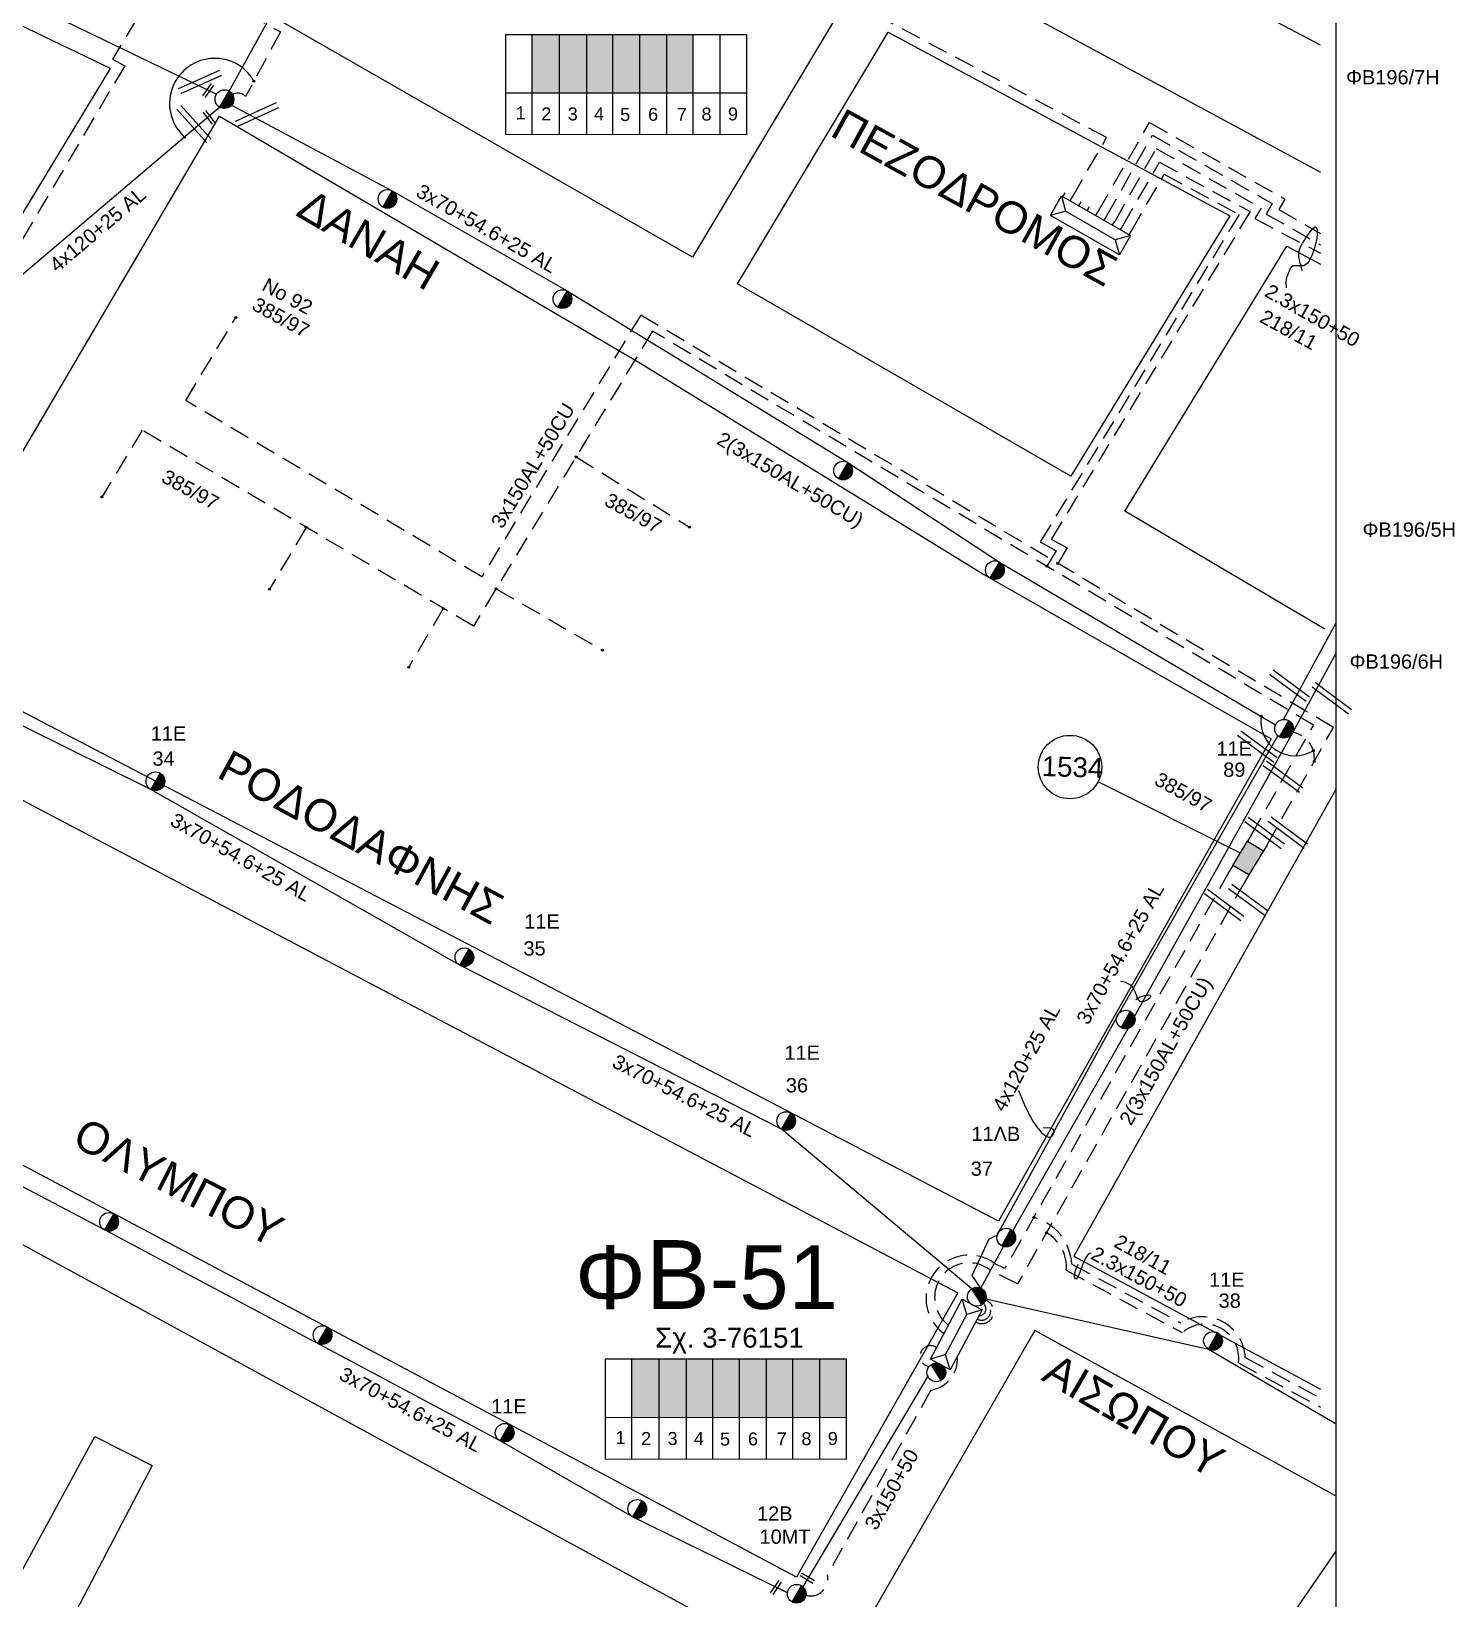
# Model space of a CAD drawing. Header units: millimetres. Extents: x 1138 to 9186, y 1584 to 2927.
# Drawn here: x 8865.3 to 9043.1, y 2608.4 to 2805.9 of the extents above; entities that cross this region are included whole.
import ezdxf
from ezdxf.enums import TextEntityAlignment as Align

# ---------------------------------------------------------------- set-up
doc = ezdxf.new("R2010")
doc.units = ezdxf.units.MM
doc.linetypes.add('DASHED', pattern=[19.05, 12.7, -6.35])
for name, color, linetype, lineweight in [('3x150+50', 7, 'Continuous', 30), ('3x150AL+50CU', 7, 'Continuous', 30), ('3x70+54.6+25 AL', 7, 'SYN_LINE', 30), ('4x120+25 AL', 7, 'SYN_LINE', 30), ('Υπόβαθρο ΔΕΗ', 7, 'Continuous', 30)]:
    doc.layers.add(name, color=color, linetype=linetype, lineweight=lineweight)
for name, color, linetype in [('Link Box 4 Διευθύνσεων', 7, 'Continuous'), ('Pillar OTE', 7, 'Continuous'), ('TEXT ΚΑΛΩΔΙΩΝ', 7, 'Continuous'), ('Άγνωστα', 7, 'Continuous'), ('Καλώδια ΧΤ   3x150AL+50CU', 7, 'DASHED'), ('Μηχανική τομή', 7, 'Continuous'), ('Στύλος ΦΜ', 7, 'Continuous'), ('Στύλος ΦΜ @ 1', 7, 'Continuous'), ('Συνδέσεις', 7, 'Continuous'), ('Τομή', 7, 'Continuous'), ('Υποσταθμός εναέριος 2 στύλων', 7, 'Continuous'), ('Υποσταθμός πόλεως', 7, 'Continuous')]:
    doc.layers.add(name, color=color, linetype=linetype)
doc.styles.add('arial', font='arial.ttf')
doc.styles.get("Standard").update_dxf_attribs({"font": 'arial.ttf'})
doc.linetypes.add('SYN_LINE', pattern='A,0.5,-0.0001,["/\\/\\/\\/",Standard,S=0.1,R=0,X=0,Y=-0.05],-0.25', length=0.7501)

# ---------------------------------------------------------------- blocks, each defined once
blk = doc.blocks.new('ΥΠΑΡΧΩΝ ΤΣΙΜΕΝΤΕΝΙΟΣ ΣΤΥΛΟΣ')
at = {"layer": 'Στύλος ΦΜ'}
blk.add_hatch(color=7, dxfattribs=at).paths.add_polyline_path([(-1.29, -2.28, 0.574793), (2.62, 0, 0.268822), (1.3, 2.27)])
at = {"layer": 'Στύλος ΦΜ', "color": 7}
blk.add_line((-1.29, -2.28), (1.3, 2.27), dxfattribs=at)
blk.add_circle((0, 0), 2.62, dxfattribs=at)
at = {"layer": 'Στύλος ΦΜ', "flags": 4}
for tag, p in [('ΑΡΙΘΜΟΣ', (-4.68, 8.05)), ('ΤΥΠΟΣ', (-4.91, 3.03))]:
    blk.add_attdef(tag, p, '', height=4, dxfattribs=at)
blk = doc.blocks.new('ΥΠΟΣΤΑΘΜΟΣ ΕΝΑΕΡΙΟΣ ΕΠΙ 2 ΣΤΥΛΩΝ')
at = {"layer": 'Υποσταθμός εναέριος 2 στύλων', "linetype": 'Continuous'}
for points in [[(-11.97, -2.11, 0.574793), (-8.45, -0.07, 0.268822), (-9.64, 1.98)], [(9.68, -2.15, 0.574793), (13.19, -0.1, 0.268822), (12.01, 1.95)]]:
    blk.add_hatch(color=256, dxfattribs=at).paths.add_polyline_path(points)
for p, q in [((-11.97, -2.11), (-9.64, 1.98)), ((9.68, -2.15), (12.01, 1.95))]:
    blk.add_line(p, q, dxfattribs=at)
for centre in [(-10.81, -0.07), (10.84, -0.1)]:
    blk.add_circle(centre, 2.36, dxfattribs=at)
at = {"layer": 'Υποσταθμός πόλεως', "linetype": 'Continuous', "ltscale": 40}
blk.add_lwpolyline([(-8.57, 2.82), (8.57, 2.82), (8.57, -2.82), (-8.57, -2.82)], close=True, dxfattribs=at)
for points in [[(-5.75, 0), (-8.57, 2.82)], [(-8.57, -2.82), (-5.75, 0)], [(-5.75, 0), (5.75, 0)], [(5.75, 0), (8.57, 2.82)], [(8.57, -2.82), (5.75, 0)]]:
    blk.add_lwpolyline(points, dxfattribs=at)
at = {"layer": 'Υποσταθμός εναέριος 2 στύλων', "ltscale": 40, "flags": 1}
for tag, p in [('ΜΕΤΑΣΧΗΜΑΤΙΣΜΟΣ', (14.09, 2.51)), ('ΙΣΧΥΣ', (14.07, -0.28)), ('ΑΡΙΘΜΟΣ', (14.19, -3))]:
    blk.add_attdef(tag, p, '', height=1.8, dxfattribs=at)
blk = doc.blocks.new('ΥΠΟΣΤΑΘΜΟΣ ΠΟΛΕΩΣ 9 ΑΝΑΧΩΡΗΣΕΩΝ')
at = {"layer": 'Υποσταθμός πόλεως', "ltscale": 40}
for p, q in [((-9.63, -2.82), (-9.63, -4)), ((-7.12, -2.82), (-7.12, -4)), ((-4.84, -2.82), (-4.84, -4)), ((-2.36, -2.82), (-2.36, -4)), ((0.09, -2.82), (0.09, -4)), ((2.55, -2.82), (2.55, -4)), ((5.02, -2.82), (5.02, -4)), ((7.48, -2.82), (7.48, -4)), ((9.61, -2.82), (9.61, -4))]:
    blk.add_line(p, q, dxfattribs=at)
blk.add_lwpolyline([(-10.02, 2.82), (10.02, 2.82), (10.02, -2.82), (-10.02, -2.82)], close=True, dxfattribs=at)
for points in [[(-7.21, 0), (-10.02, 2.82)], [(-10.02, -2.82), (-7.21, 0)], [(-7.21, 0), (7.21, 0)], [(7.21, 0), (10.02, 2.82)], [(10.02, -2.82), (7.21, 0)]]:
    blk.add_lwpolyline(points, dxfattribs=at)
at = {"layer": 'Υποσταθμός πόλεως', "linetype": 'SYN_LINE', "ltscale": 40, "flags": 1}
for tag, p in [('ΜΕΤΑΣΧΗΜΑΤΙΣΜΟΣ', (10.79, 1.71)), ('ΙΣΧΥΣ', (10.77, -1.08)), ('ΑΡΙΘΜΟΣ', (10.89, -3.8))]:
    blk.add_attdef(tag, p, '', height=1.8, dxfattribs=at)
blk = doc.blocks.new('ΜΗΧΑΝΙΚΗ ΤΟΜΗ')
at = {"layer": 'Μηχανική τομή', "ltscale": 40}
for p, q in [((-1.89, 0.78), (5.69, 0.78)), ((-1.89, -0.77), (5.69, -0.77))]:
    blk.add_line(p, q, dxfattribs=at)
blk = doc.blocks.new('ΤΟΜΗ')
at = {"layer": 'Τομή', "ltscale": 40}
for p, q in [((-5.68, 0), (17.06, 0)), ((-5.68, -2.77), (17.06, -2.77))]:
    blk.add_line(p, q, dxfattribs=at)
blk = doc.blocks.new('LINK BOX 4 ΑΝΑΧΩΡΗΣΕΩΝ')
at = {"layer": 'Link Box 4 Διευθύνσεων', "ltscale": 40}
blk.add_hatch(color=256, dxfattribs=at).paths.add_polyline_path([(-3.54, 0), (-3.54, -4.67), (3.54, -4.67), (3.54, 0)])
for p, q in [((-3.54, 0), (-5.33, 0)), ((5.33, 0), (3.54, 0)), ((-3.54, -4.67), (-5.33, -4.67)), ((5.33, -4.67), (3.54, -4.67))]:
    blk.add_line(p, q, dxfattribs=at)
blk.add_lwpolyline([(-3.54, -4.67), (-3.54, 0), (3.54, 0), (3.54, -4.67)], close=True, dxfattribs=at)
blk = doc.blocks.new('_ΣΥΝΔΕΣΗ')
at = {"layer": 'Συνδέσεις', "linetype": 'SYN_LINE', "ltscale": 40}
blk.add_hatch(color=256, dxfattribs=at).paths.add_polyline_path([(0.5, -0.01, 1), (-0.5, -0.01, 1)])
at = {"layer": 'Συνδέσεις'}
blk.add_circle((0, -0.01), 0.5, dxfattribs=at)

msp = doc.modelspace()

# ---------------------------------------------------------------- hatches: boundary and pattern name
at = {"layer": 'Καλώδια ΧΤ   3x150AL+50CU', "linetype": 'DASHED', "lineweight": -3, "ltscale": 0.2}
h = msp.add_hatch(color=2, dxfattribs=at)
h.dxf.hatch_style = 1
h.paths.add_polyline_path([(8931.91, 2805.52), (8928.47, 2805.52), (8928.47, 2798.16), (8931.91, 2798.16)])
h = msp.add_hatch(color=173, dxfattribs=at)
h.dxf.hatch_style = 1
h.paths.add_polyline_path([(8931.91, 2798.16), (8935.35, 2798.16), (8935.35, 2805.52), (8931.91, 2805.52)])
h = msp.add_hatch(color=6, dxfattribs=at)
h.dxf.hatch_style = 1
h.paths.add_polyline_path([(8938.65, 2805.52), (8935.35, 2805.52), (8935.35, 2798.16), (8938.64, 2798.15)])
h = msp.add_hatch(color=62, dxfattribs=at)
h.dxf.hatch_style = 1
h.paths.add_polyline_path([(8941.94, 2805.52), (8938.65, 2805.52), (8938.64, 2798.15), (8941.94, 2798.15)])
h = msp.add_hatch(color=27, dxfattribs=at)
h.dxf.hatch_style = 1
h.paths.add_polyline_path([(8945.33, 2805.52), (8942.03, 2805.52), (8942.03, 2798.15), (8945.33, 2798.15)])
h = msp.add_hatch(color=30, dxfattribs=at)
h.dxf.hatch_style = 1
h.paths.add_polyline_path([(8948.73, 2805.51), (8945.43, 2805.51), (8945.43, 2798.15), (8948.72, 2798.14)])
h = msp.add_hatch(color=62, dxfattribs=at)
h.dxf.hatch_style = 1
h.paths.add_polyline_path([(8944.49, 2638.59), (8941.05, 2638.59), (8941.05, 2631.23), (8944.49, 2631.23)])
h = msp.add_hatch(color=27, dxfattribs=at)
h.dxf.hatch_style = 1
h.paths.add_polyline_path([(8944.49, 2631.23), (8947.93, 2631.22), (8947.93, 2638.59), (8944.49, 2638.59)])
h = msp.add_hatch(color=173, dxfattribs=at)
h.dxf.hatch_style = 1
h.paths.add_polyline_path([(8957.91, 2638.58), (8954.62, 2638.58), (8954.62, 2631.22), (8957.91, 2631.21)])
h = msp.add_hatch(color=2, dxfattribs=at)
h.dxf.hatch_style = 1
h.paths.add_polyline_path([(8961.31, 2638.58), (8958.01, 2638.58), (8958.01, 2631.21), (8961.31, 2631.21)])
h = msp.add_hatch(color=85, dxfattribs=at)
h.dxf.hatch_style = 1
h.paths.add_polyline_path([(8964.65, 2638.58), (8961.35, 2638.58), (8961.35, 2631.21), (8964.65, 2631.21)])
h = msp.add_hatch(color=151, dxfattribs=at)
h.dxf.hatch_style = 1
h.paths.add_polyline_path([(8968.04, 2638.57), (8964.74, 2638.57), (8964.74, 2631.21), (8968.04, 2631.2)])
at = {"layer": 'Υπόβαθρο ΔΕΗ', "linetype": 'DASHED', "lineweight": -3, "ltscale": 0.2}
h = msp.add_hatch(color=133, dxfattribs=at)
h.dxf.hatch_style = 1
h.paths.add_polyline_path([(8951.23, 2638.59), (8947.93, 2638.59), (8947.93, 2631.22), (8951.23, 2631.22)])
h = msp.add_hatch(color=30, dxfattribs=at)
h.dxf.hatch_style = 1
h.paths.add_polyline_path([(8954.62, 2638.59), (8951.23, 2638.59), (8951.23, 2631.22), (8954.62, 2631.22)])

# ---------------------------------------------------------------- linework, layer by layer
at = {"layer": '3x150+50', "lineweight": -3}
msp.add_lwpolyline([(6972.18, 1918.16), (9029.84, 1917.64), (9029.84, 2900.53), (6972.18, 2900.53)], close=True, dxfattribs=at)
at = {"layer": '3x150+50', "color": 2, "linetype": 'DASHED', "lineweight": -3, "ltscale": 0.2}
msp.add_lwpolyline([(8996.6, 2785.04), (9000.89, 2792.51), (8916.12, 2837.57, 0.607413), (8914.18, 2839.2)], format="xyb", dxfattribs=at)
at = {"layer": '3x150+50', "color": 5, "linetype": 'DASHED', "lineweight": -3, "ltscale": 0.2}
msp.add_lwpolyline([(8886.43, 2829.39), (8893.32, 2825.33), (8885.92, 2811.94), (8896.73, 2805.84), (8892.34, 2797.68, 0.365697), (8890.71, 2797.92, -11.919928)], format="xyb", dxfattribs=at)
at = {"layer": '3x150+50', "color": 6, "linetype": 'DASHED', "lineweight": -3, "ltscale": 0.2}
msp.add_lwpolyline([(8885.85, 2828.41), (8891.56, 2825.05), (8882.7, 2810.05), (8880.52, 2810.7), (8875.58, 2802.4), (8877.1, 2801.54), (8860.08, 2772.78, 0.356063), (8858.44, 2771.95, -22.313535)], format="xyb", dxfattribs=at)
at = {"layer": '3x150+50', "color": 30, "linetype": 'DASHED', "lineweight": -3, "ltscale": 0.2}
msp.add_lwpolyline([(8999.81, 2783.2), (9006.3, 2794.41), (9023.34, 2784.77), (9022.59, 2783.47), (9027.85, 2780.42)], dxfattribs=at)
at = {"layer": '3x150+50', "color": 27, "linetype": 'DASHED', "lineweight": -3, "ltscale": 0.2}
msp.add_lwpolyline([(9000.87, 2782.59), (9006.66, 2792.82), (9021.75, 2784.2), (9021.01, 2782.88), (9027.85, 2778.99)], dxfattribs=at)
at = {"layer": '3x150+50', "color": 62, "linetype": 'DASHED', "lineweight": -3, "ltscale": 0.2}
msp.add_lwpolyline([(9001.95, 2781.97), (9007.14, 2791.13), (9020.37, 2783.63), (9019.58, 2782.3), (9027.85, 2777.95)], dxfattribs=at)
at = {"layer": '3x150+50', "color": 30, "linetype": 'DASHED', "lineweight": -3, "ltscale": 0.2}
msp.add_lwpolyline([(8991.7, 2656.41, -0.327834), (8996.49, 2650.54), (9010.24, 2643.15, -0.565252), (9018.37, 2638.77), (9027.85, 2633.67)], format="xyb", dxfattribs=at)
at = {"layer": '3x150+50', "color": 133, "linetype": 'DASHED', "lineweight": -3, "ltscale": 0.2}
msp.add_lwpolyline([(8993.3, 2654.5, -0.290372), (8995.81, 2649.77), (9010.43, 2641.91, -0.693188), (9017.51, 2638.1), (9027.85, 2632.53)], format="xyb", dxfattribs=at)
at = {"layer": '3x150+50', "color": 62, "linetype": 'DASHED', "lineweight": -3, "ltscale": 0.2}
msp.add_lwpolyline([(8978.51, 2637.63, -1.258116), (8979.46, 2640.03, 7.521628)], format="xyb", dxfattribs=at)
at = {"layer": '3x150+50', "color": 27, "linetype": 'DASHED', "lineweight": -3, "ltscale": 0.2}
msp.add_lwpolyline([(8982.06, 2638.91, -0.394164), (8978.74, 2634.66), (8965.69, 2611.39, -0.559626), (8962.98, 2608.79, 3.873246)], format="xyb", dxfattribs=at)
at = {"layer": '3x150AL+50CU', "color": 173, "linetype": 'DASHED', "lineweight": -3, "ltscale": 0.2}
for points in [[(9002.94, 2781.41), (9007.55, 2789.4), (9018.98, 2783.18), (8993.92, 2741.92), (8995.9, 2740.81), (8994.73, 2738.85)], [(9021.12, 2703.38), (9029.48, 2718.16), (8942.15, 2770.15), (8922.14, 2737.16), (8884.79, 2759.38), (8891.1, 2769.83)]]:
    msp.add_lwpolyline(points, dxfattribs=at)
at = {"layer": '3x150AL+50CU', "color": 6, "linetype": 'DASHED', "lineweight": -3, "ltscale": 0.2}
for points in [[(9004.02, 2780.78), (9008.15, 2787.9), (9017.58, 2782.8), (8992.52, 2741.55), (8994.52, 2740.44), (8993.36, 2738.5)], [(9019.12, 2704.59), (9026.98, 2718.48), (8943.62, 2768.12), (8921.06, 2730.93), (8879.29, 2755.64), (8874.23, 2747.21)], [(8934, 2752.26), (8948.3, 2743.43)], [(8899.99, 2743.39), (8895.36, 2735.61)], [(8923.92, 2735.65), (8937.32, 2727.92)], [(8917.26, 2733.18), (8912.91, 2725.78)]]:
    msp.add_lwpolyline(points, dxfattribs=at)
at = {"layer": '3x150AL+50CU', "color": 173, "linetype": 'DASHED', "lineweight": -3, "ltscale": 0.2}
for points in [[(9027.05, 2713.87, 0.404672), (9024.35, 2717.55, -2.431154)], [(8985.61, 2645.99, -1.118233), (8984.37, 2643.26, 2.228616)]]:
    msp.add_lwpolyline(points, format="xyb", dxfattribs=at)
at = {"layer": '3x150AL+50CU', "color": 30, "linetype": 'DASHED', "lineweight": -3, "ltscale": 0.2}
msp.add_lwpolyline([(9016.36, 2700.03), (8988.06, 2649.97), (8986.83, 2650.59, 1.009336), (8980.4, 2641.79, -1.009336)], format="xyb", dxfattribs=at)
at = {"layer": '3x150AL+50CU', "color": 133, "linetype": 'DASHED', "lineweight": -3, "ltscale": 0.2}
msp.add_lwpolyline([(9018.36, 2698.82), (8989.66, 2648.06), (8986.29, 2649.74, 1.017935), (8980.96, 2642.85, -1.017935)], format="xyb", dxfattribs=at)
at = {"layer": '3x150AL+50CU', "color": 151, "linetype": 'DASHED', "lineweight": -3, "ltscale": 0.2}
msp.add_lwpolyline([(8985.47, 2645.74, -1.094892), (8984.56, 2643.61, -2.350039)], format="xyb", dxfattribs=at)
at = {"layer": '3x150AL+50CU', "color": 2, "linetype": 'DASHED', "lineweight": -3, "ltscale": 0.2}
msp.add_lwpolyline([(8985.33, 2645.57, -0.73258), (8984.78, 2644.03, 51.781687)], format="xyb", dxfattribs=at)
at = {"layer": '3x70+54.6+25 AL', "color": 2, "linetype": 'SYN_LINE', "lineweight": -3, "ltscale": 15}
for points in [[(8890.26, 2798.38), (8912.47, 2838.53)], [(9004.41, 2681.74), (9024.35, 2717.55)], [(8989.05, 2654.74), (9003.62, 2680.23)]]:
    msp.add_lwpolyline(points, dxfattribs=at)
at = {"layer": '3x70+54.6+25 AL', "color": 30, "linetype": 'SYN_LINE', "lineweight": -3, "ltscale": 15}
msp.add_lwpolyline([(8827.63, 2825.6), (8852.99, 2815.19), (8888.67, 2797.98)], dxfattribs=at)
at = {"layer": '3x70+54.6+25 AL', "color": 173, "linetype": 'SYN_LINE', "lineweight": -3, "ltscale": 15}
msp.add_lwpolyline([(8890.56, 2796.58), (8910.81, 2785.81), (8932.87, 2773.18), (8968.25, 2751.58), (8987.39, 2739.02), (9022.19, 2718.5)], dxfattribs=at)
at = {"layer": '3x70+54.6+25 AL', "color": 85, "linetype": 'SYN_LINE', "lineweight": -3, "ltscale": 15}
msp.add_lwpolyline([(8983.9, 2647.43), (8959.91, 2667.55), (8919.34, 2688.2), (8880.39, 2710.36), (8838.18, 2731.29)], dxfattribs=at)
at = {"layer": '3x70+54.6+25 AL', "color": 27, "linetype": 'SYN_LINE', "lineweight": -3, "ltscale": 15}
msp.add_lwpolyline([(8960.65, 2609.12), (8941.13, 2618.67), (8924.42, 2628.26), (8874.55, 2654.84), (8849.57, 2667.95), (8812.46, 2685.6)], dxfattribs=at)
at = {"layer": '3x70+54.6+25 AL', "color": 62, "linetype": 'SYN_LINE', "lineweight": -3, "ltscale": 15}
msp.add_lwpolyline([(8978.34, 2636.42), (8962.61, 2609.87)], dxfattribs=at)
at = {"layer": '4x120+25 AL', "color": 5, "linetype": 'SYN_LINE', "lineweight": -3, "ltscale": 15}
msp.add_lwpolyline([(8889.09, 2796.33), (8859.03, 2770.9), (8837.76, 2732.91)], dxfattribs=at)
at = {"layer": '4x120+25 AL', "color": 62, "linetype": 'SYN_LINE', "lineweight": -3, "ltscale": 15}
msp.add_lwpolyline([(9023.17, 2719.18), (9029.84, 2731.37)], dxfattribs=at)
at = {"layer": '4x120+25 AL', "color": 27, "linetype": 'SYN_LINE', "lineweight": -3, "ltscale": 15}
msp.add_lwpolyline([(9024.35, 2717.55), (9029.84, 2727.52)], dxfattribs=at)
at = {"layer": '4x120+25 AL', "color": 151, "linetype": 'SYN_LINE', "lineweight": -3, "ltscale": 15}
msp.add_lwpolyline([(8987.1, 2654.2), (9002.16, 2681.68), (9022.48, 2717.12)], dxfattribs=at)
at = {"layer": '4x120+25 AL', "color": 151, "linetype": 'SYN_LINE', "lineweight": -3, "ltscale": 6}
msp.add_lwpolyline([(8985.03, 2647.5), (8983.93, 2649.11), (8986.1, 2653.73), (8987.1, 2654.2)], dxfattribs=at)
at = {"layer": '4x120+25 AL', "color": 2, "linetype": 'SYN_LINE', "lineweight": -3, "ltscale": 7}
msp.add_lwpolyline([(8985.03, 2647.5), (8987.88, 2652.76)], dxfattribs=at)
at = {"layer": '4x120+25 AL', "color": 173, "linetype": 'SYN_LINE', "lineweight": -3, "ltscale": 15}
msp.add_lwpolyline([(8985.67, 2646.16), (9013.72, 2639.84), (9029.84, 2630.42)], dxfattribs=at)
at = {"layer": 'Pillar OTE', "lineweight": -3, "ltscale": 40}
for points in [[(8925.14, 2792.88), (8925.14, 2805.52), (8955.47, 2805.52), (8955.47, 2792.86), (8925.14, 2792.89)], [(8928.47, 2792.88), (8928.47, 2805.52)], [(8931.91, 2792.88), (8931.91, 2805.52)], [(8935.35, 2792.88), (8935.35, 2805.52)], [(8938.64, 2792.87), (8938.65, 2805.52)], [(8942.03, 2792.87), (8942.03, 2805.52)], [(8945.43, 2792.87), (8945.43, 2805.52)], [(8948.76, 2792.86), (8948.76, 2805.52)], [(8952.15, 2792.86), (8952.15, 2805.52)], [(8925.14, 2798.17), (8955.47, 2798.14)], [(8937.72, 2625.95), (8937.73, 2638.59), (8968.06, 2638.59), (8968.06, 2625.92), (8937.72, 2625.95)], [(8941.05, 2625.95), (8941.05, 2638.59)], [(8944.49, 2625.95), (8944.49, 2638.59)], [(8947.93, 2625.94), (8947.93, 2638.59)], [(8951.23, 2625.94), (8951.23, 2638.59)], [(8954.62, 2625.93), (8954.62, 2638.59)], [(8958.01, 2625.93), (8958.01, 2638.59)], [(8961.35, 2625.93), (8961.35, 2638.59)], [(8964.74, 2625.92), (8964.74, 2638.59)], [(8937.72, 2631.23), (8968.06, 2631.2)]]:
    msp.add_lwpolyline(points, dxfattribs=at)
at = {"layer": 'Υπόβαθρο ΔΕΗ', "lineweight": -3}
for points in [[(9027.85, 2804.18), (8925.88, 2857.92), (8919.39, 2846.77), (9027.85, 2788.14)], [(9028.41, 2730.57), (9003.17, 2745.42), (9023.61, 2778.81), (9027.85, 2776.54)], [(9029.84, 2710.44), (8996.76, 2651.53), (9027.85, 2634.8)], [(9017.76, 2702.34), (8999.82, 2711.34)], [(9029.84, 2621.3), (8991.84, 2642.16), (8970.92, 2605.82), (9009.46, 2584.79), (9029.84, 2614.36)]]:
    msp.add_lwpolyline(points, dxfattribs=at)
for points in [[(8914.04, 2837.62), (8967.52, 2808.91), (8948.68, 2777.43), (8896.19, 2807.51)], [(8808.71, 2803.11), (8826.97, 2792.02), (8840.19, 2812.63), (8846.18, 2808.69), (8832.89, 2788.16), (8857.79, 2772.35), (8875.3, 2801.21), (8824.04, 2825.82)], [(8973.37, 2805.78), (9016.42, 2782.67), (8996.39, 2749.84), (8954.35, 2774.07)], [(8889.05, 2795.23), (8941.85, 2764.25), (8985.5, 2737.39), (9021.62, 2716.73), (8987.26, 2655.94), (8849.48, 2727.81)], [(8843.57, 2719.86), (8982.15, 2646.93), (8961.79, 2611.07), (8823.09, 2684.89)], [(8861.89, 2607.76), (8873.32, 2628.83), (8880.57, 2625.16), (8869.51, 2604.01), (8935.11, 2568.92), (8956.16, 2602.88), (8818.87, 2677.65), (8798.44, 2641.51)]]:
    msp.add_lwpolyline(points, close=True, dxfattribs=at)
msp.add_circle((8996.27, 2713.18), 4, dxfattribs=at)
for centre, radius, start, end in [((8888.45, 2796.81), 5.69, 29.7572, 228.0991), ((9024.67, 2718.95), 4.35, 171.6418, 301.5821)]:
    msp.add_arc(centre, radius, start, end, dxfattribs=at)
for points in [[(9025.57, 2775.73), (9025.19, 2778.35), (9025.79, 2779.5), (9027.17, 2781.27), (9026.53, 2777.13), (9025.8, 2776.4), (9025.28, 2776.34), (9024.18, 2776.21), (9023.95, 2775.75), (9023.51, 2774.58), (9023.54, 2773.59)], [(9002.65, 2686.23), (9004.24, 2685.32), (9005.46, 2683.63), (9006.45, 2684.37), (9005.88, 2684.39), (9004.54, 2683.84)]]:
    msp.add_spline(points, degree=3, dxfattribs=at)
at = {"layer": 'Υπόβαθρο ΔΕΗ', "lineweight": -3, "start_tangent": (-0.435464, 0.900206)}
msp.add_spline([(8989.76, 2672.43), (8991.59, 2668.57), (8992.43, 2667.42), (8993.91, 2666.61), (8994.29, 2667.33), (8992.89, 2667.69)], degree=3, dxfattribs=at)
at = {"layer": 'Υπόβαθρο ΔΕΗ', "lineweight": -3}
msp.add_open_spline([(8998.95, 2651.93), (8998.27, 2651.93), (8997.34, 2648.57), (8996.79, 2648.57), (8996.79, 2649.47), (8997.29, 2650.55)], degree=3, dxfattribs=at)

# ---------------------------------------------------------------- block references
at = {"layer": 'Link Box 4 Διευθύνσεων', "lineweight": -3, "xscale": 0.4999999999999999, "yscale": 0.4999999999999999, "zscale": 0.4999999999999999, "rotation": 58.77688369519016}
msp.add_blockref('LINK BOX 4 ΑΝΑΧΩΡΗΣΕΩΝ', (9017.74, 2702.31), dxfattribs=at)
at = {"layer": 'Μηχανική τομή', "lineweight": -3, "xscale": 0.2499999999999997, "yscale": 0.2499999999999997, "zscale": 0.4999999999999997}
for p, rotation in [((8887.87, 2798.84), 234.9952030051229), ((8887.4, 2795.44), 307.2714746989741), ((8963.56, 2610.69), 148.8977406779651), ((8959.45, 2610.18), 234.9952030051229)]:
    msp.add_blockref('ΜΗΧΑΝΙΚΗ ΤΟΜΗ', p, dxfattribs=dict(at, rotation=rotation))
at = {"layer": 'Στύλος ΦΜ @ 1', "lineweight": -3, "ltscale": 40, "xscale": 0.4499999999998181, "yscale": 0.4499999999998181, "zscale": 0.4499999999998181}
for p in [(8889.67, 2797.36), (8910.23, 2784.78), (8932.29, 2772.16), (8967.67, 2750.55), (8986.81, 2738), (9003.29, 2681.36), (8875.13, 2655.86), (8902.04, 2641.6), (8941.71, 2619.69)]:
    msp.add_blockref('ΥΠΑΡΧΩΝ ΤΣΙΜΕΝΤΕΝΙΟΣ ΣΤΥΛΟΣ', p, dxfattribs=at)
at = {"layer": 'Στύλος ΦΜ @ 1', "lineweight": -3, "ltscale": 40}
ref = msp.add_blockref('ΥΠΑΡΧΩΝ ΤΣΙΜΕΝΤΕΝΙΟΣ ΣΤΥΛΟΣ', (8880.97, 2711.39), dxfattribs=dict(at, xscale=0.449999999999818, yscale=0.449999999999818, zscale=0.449999999999818))
ref.add_attrib('ΤΥΠΟΣ', '11E', (8880.38, 2716.52), dxfattribs={"layer": 'Στύλος ΦΜ', "height": 1.8, "flags": 4})
ref.add_attrib('ΑΡΙΘΜΟΣ', '34', (8880.6, 2713.35), dxfattribs={"layer": 'Στύλος ΦΜ', "height": 1.8, "flags": 4})
ref = msp.add_blockref('ΥΠΑΡΧΩΝ ΤΣΙΜΕΝΤΕΝΙΟΣ ΣΤΥΛΟΣ', (9023.26, 2718.01), dxfattribs=dict(at, xscale=0.449999999999818, yscale=0.449999999999818, zscale=0.449999999999818))
ref.add_attrib('ΤΥΠΟΣ', '11E', (9014.74, 2714.62), dxfattribs={"layer": 'Στύλος ΦΜ', "height": 1.8, "flags": 4})
ref.add_attrib('ΑΡΙΘΜΟΣ', '89', (9015.59, 2711.95), dxfattribs={"layer": 'Στύλος ΦΜ', "height": 1.8, "flags": 4})
ref = msp.add_blockref('ΥΠΑΡΧΩΝ ΤΣΙΜΕΝΤΕΝΙΟΣ ΣΤΥΛΟΣ', (8919.92, 2689.22), dxfattribs=dict(at, xscale=0.449999999999818, yscale=0.449999999999818, zscale=0.449999999999818))
ref.add_attrib('ΤΥΠΟΣ', '11E', (8927.47, 2692.83), dxfattribs={"layer": 'Στύλος ΦΜ', "height": 1.8, "flags": 4})
ref.add_attrib('ΑΡΙΘΜΟΣ', '35', (8927.37, 2689.43), dxfattribs={"layer": 'Στύλος ΦΜ', "height": 1.8, "flags": 4})
ref = msp.add_blockref('ΥΠΑΡΧΩΝ ΤΣΙΜΕΝΤΕΝΙΟΣ ΣΤΥΛΟΣ', (8960.49, 2668.57), dxfattribs=dict(at, xscale=0.449999999999818, yscale=0.449999999999818, zscale=0.449999999999818))
ref.add_attrib('ΤΥΠΟΣ', '11E', (8960.27, 2676.29), dxfattribs={"layer": 'Στύλος ΦΜ', "height": 1.8, "flags": 4})
ref.add_attrib('ΑΡΙΘΜΟΣ', '36', (8960.45, 2672.18), dxfattribs={"layer": 'Στύλος ΦΜ', "height": 1.8, "flags": 4})
ref = msp.add_blockref('ΥΠΑΡΧΩΝ ΤΣΙΜΕΝΤΕΝΙΟΣ ΣΤΥΛΟΣ', (8988.24, 2653.88), dxfattribs=dict(at, xscale=0.449999999999818, yscale=0.449999999999818, zscale=0.449999999999818))
ref.add_attrib('ΤΥΠΟΣ', '11ΛΒ', (8983.85, 2666.05), dxfattribs={"layer": 'Στύλος ΦΜ', "height": 1.8, "flags": 4})
ref.add_attrib('ΑΡΙΘΜΟΣ', '37', (8983.76, 2661.67), dxfattribs={"layer": 'Στύλος ΦΜ', "height": 1.8, "flags": 4})
ref = msp.add_blockref('ΥΠΑΡΧΩΝ ΤΣΙΜΕΝΤΕΝΙΟΣ ΣΤΥΛΟΣ', (9014.3, 2640.87), dxfattribs=dict(at, xscale=0.4499999999998181, yscale=0.4499999999998181, zscale=0.4499999999998181))
ref.add_attrib('ΤΥΠΟΣ', '11E', (9013.8, 2647.68), dxfattribs={"layer": 'Στύλος ΦΜ', "height": 1.8, "flags": 4})
ref.add_attrib('ΑΡΙΘΜΟΣ', '38', (9015.01, 2645.03), dxfattribs={"layer": 'Στύλος ΦΜ', "height": 1.8, "flags": 4})
ref = msp.add_blockref('ΥΠΑΡΧΩΝ ΤΣΙΜΕΝΤΕΝΙΟΣ ΣΤΥΛΟΣ', (8925, 2629.28), dxfattribs=dict(at, xscale=0.4499999999998181, yscale=0.4499999999998181, zscale=0.4499999999998181))
ref.add_attrib('ΤΥΠΟΣ', '11E', (8923.3, 2631.72), dxfattribs={"layer": 'Στύλος ΦΜ', "height": 1.8, "flags": 4})
ref = msp.add_blockref('ΥΠΑΡΧΩΝ ΤΣΙΜΕΝΤΕΝΙΟΣ ΣΤΥΛΟΣ', (8961.82, 2609), dxfattribs=dict(at, xscale=0.4499999999998181, yscale=0.4499999999998181, zscale=0.4499999999998181))
ref.add_attrib('ΤΥΠΟΣ', '12B', (8956.82, 2618.21), dxfattribs={"layer": 'Στύλος ΦΜ', "height": 1.8, "flags": 4})
ref.add_attrib('ΑΡΙΘΜΟΣ', '10MT', (8957.13, 2615.29), dxfattribs={"layer": 'Στύλος ΦΜ', "height": 1.8, "flags": 4})
at = {"layer": 'Συνδέσεις', "lineweight": -3, "xscale": 0.25, "yscale": 0.25, "zscale": 0.25}
for p in [(8893.39, 2799.63), (8884.65, 2792.58), (8891.1, 2769.83), (8934, 2752.27), (8874.23, 2747.22), (8899.99, 2743.4), (8948.3, 2743.43), (8993.36, 2738.5), (8994.73, 2738.85), (8895.36, 2735.62), (8923.93, 2735.66), (8917.26, 2733.18), (8937.32, 2727.92), (8912.92, 2725.78), (9020.36, 2719.58), (9026.95, 2715.25), (9027.05, 2713.87), (8991.7, 2656.41), (8993.3, 2654.5)]:
    msp.add_blockref('_ΣΥΝΔΕΣΗ', p, dxfattribs=at)
at = {"layer": 'Τομή', "lineweight": -3, "xscale": 0.2499999999999996, "yscale": 0.2499999999999996, "zscale": 0.2499999999999996}
for p, rotation in [((8885.18, 2799.28), 24.14111223964568), ((8885.12, 2795.49), 312.1892763194016), ((8892.36, 2795.18), 24.14111223964568), ((9023.02, 2724.58), 323.5535179744115), ((9028.35, 2722.99), 323.5535179744115), ((9018.94, 2716.91), 323.5535179744115), ((9022.19, 2713.11), 323.5535179744115), ((9019.87, 2706.02), 323.5535179744115), ((9022.79, 2706.06), 323.5535179744115), ((9017.81, 2697.59), 323.5535179744115), ((9014.77, 2696.94), 323.5535179744115)]:
    msp.add_blockref('ΤΟΜΗ', p, dxfattribs=dict(at, rotation=rotation))
at = {"layer": 'Υποσταθμός εναέριος 2 στύλων', "lineweight": -3, "xscale": 0.4999999999999998, "yscale": 0.4999999999999998, "zscale": 0.4999999999999998, "rotation": 61.97854661440932}
msp.add_blockref('ΥΠΟΣΤΑΘΜΟΣ ΕΝΑΕΡΙΟΣ ΕΠΙ 2 ΣΤΥΛΩΝ', (8981.93, 2641.67), dxfattribs=at)
at = {"layer": 'Υποσταθμός πόλεως', "lineweight": -3, "xscale": 0.4999999999999997, "yscale": 0.4999999999999997, "zscale": 0.4999999999999997, "rotation": 150.1769228487895}
msp.add_blockref('ΥΠΟΣΤΑΘΜΟΣ ΠΟΛΕΩΣ 9 ΑΝΑΧΩΡΗΣΕΩΝ', (8998.85, 2781.44), dxfattribs=at)

# ---------------------------------------------------------------- texts
at = {"lineweight": -3, "ltscale": 30, "char_height": 1.63, "width": 11.2573, "attachment_point": 1}
for s, insert in [('1', (8926.39, 2796.45)), ('2', (8929.62, 2796.31)), ('3', (8932.95, 2796.31)), ('4', (8936.26, 2796.31)), ('5', (8939.56, 2796.23)), ('6', (8943.08, 2796.26)), ('7', (8946.71, 2796.26)), ('8', (8949.82, 2796.29)), ('9', (8953.15, 2796.31)), ('1', (8938.97, 2629.51)), ('2', (8942.21, 2629.38)), ('3', (8945.54, 2629.38)), ('4', (8948.84, 2629.38)), ('5', (8952.15, 2629.3)), ('6', (8955.67, 2629.32)), ('7', (8959.3, 2629.32)), ('8', (8962.41, 2629.35)), ('9', (8965.74, 2629.38))]:
    msp.add_mtext(s, dxfattribs=dict(at, insert=insert))
at = {"lineweight": -3, "ltscale": 40, "char_height": 4, "width": 65.6312, "attachment_point": 1, "style": 'arial'}
for s, insert, rotation in [('ΠΕΖΟΔΡΟΜΟΣ', (8967.79, 2796.33), 331.1444), ('ΔANAH', (8900.53, 2786.23), 329.8583), ('POΔOΔAΦNHΣ', (8890.44, 2715.5), 331.6663), ('OΛYMΠOY', (8872.11, 2669.14), 332.883), ('ΑΙΣΩΠΟΥ', (8994.52, 2639.47), 329.8583)]:
    msp.add_mtext(s, dxfattribs=dict(at, insert=insert, rotation=rotation))
at = {"layer": 'TEXT ΚΑΛΩΔΙΩΝ', "linetype": 'Continuous', "lineweight": -3, "ltscale": 0.2}
for s, rotation, p in [('4x120+25 AL', 40.2309, (8873.69, 2780.94)), ('3x70+54.6+25 AL', 330.2254, (8922.74, 2781.06)), ('2.3x150+50', 330.1769, (9026.85, 2770.1)), ('3x150AL+50CU', 58.7617, (8928.55, 2751.19)), ('2(3x150AL+50CU)', 329.2299, (8961.02, 2749.42)), ('3x70+54.6+25 AL', 330.3583, (8891.75, 2701.82)), ('3x70+54.6+25 AL', 60.8893, (9002.6, 2689.68)), ('2(3x150AL+50CU)', 60.5197, (9008.32, 2677.41)), ('4x120+25 AL', 61.2863, (8990.76, 2676.55)), ('3x70+54.6+25 AL', 333.0283, (8947.66, 2671.76)), ('2.3x150+50', 331.7169, (9004.99, 2648.94)), ('3x70+54.6+25 AL', 331.9438, (8913.15, 2632.22)), ('3x150+50', 60.7192, (8973.78, 2622.15))]:
    msp.add_text(s, height=1.8, rotation=rotation, dxfattribs=at).set_placement(p, align=Align.MIDDLE_CENTER)
at = {"layer": 'Άγνωστα', "lineweight": -3, "ltscale": 0.2, "char_height": 1.8, "width": 18.6352, "attachment_point": 1, "style": 'arial'}
for s, insert in [('ΦB196/7H', (9031.08, 2801.02)), ('ΦB196/5H', (9033.15, 2744.01)), ('ΦB196/6H', (9031.52, 2727.38))]:
    msp.add_mtext(s, dxfattribs=dict(at, insert=insert))
at = {"layer": 'Άγνωστα', "lineweight": -3, "ltscale": 40, "char_height": 1.8, "width": 12.7137, "attachment_point": 1, "rotation": 331.2963, "style": 'arial'}
for s, insert in [('\\pt3.6;No 92', (8895.11, 2774.93)), ('\\pt3.6;385/97', (8893.86, 2772.49)), ('\\pt3.6;218/11', (9020.92, 2770.93)), ('\\pt3.6;385/97', (8882.45, 2750.78)), ('\\pt3.6;385/97', (8938.28, 2747.84)), ('\\pt3.6;385/97', (9007.62, 2712.64)), ('\\pt3.6;218/11', (9002.53, 2654.38))]:
    msp.add_mtext(s, dxfattribs=dict(at, insert=insert))
at = {"layer": 'Άγνωστα', "lineweight": -3, "insert": (8992.75, 2714.56), "char_height": 2.5, "width": 13.4112, "attachment_point": 1, "rotation": 358.1643}
msp.add_mtext('1534', dxfattribs=at)
at = {"layer": 'Άγνωστα', "color": 7, "lineweight": -3, "insert": (8943.97, 2642.51), "char_height": 2.5, "width": 4.551914400963142e-14, "attachment_point": 1}
msp.add_mtext('Σχ. 3-76151', dxfattribs=at)
at = {"layer": 'Υπόβαθρο ΔΕΗ', "lineweight": -3, "insert": (8933.87, 2653.56), "char_height": 8, "width": 84.6573, "attachment_point": 1}
msp.add_mtext('Φ{\\H1.0833x;B}-51', dxfattribs=at)

doc.saveas('drawing.dxf')
